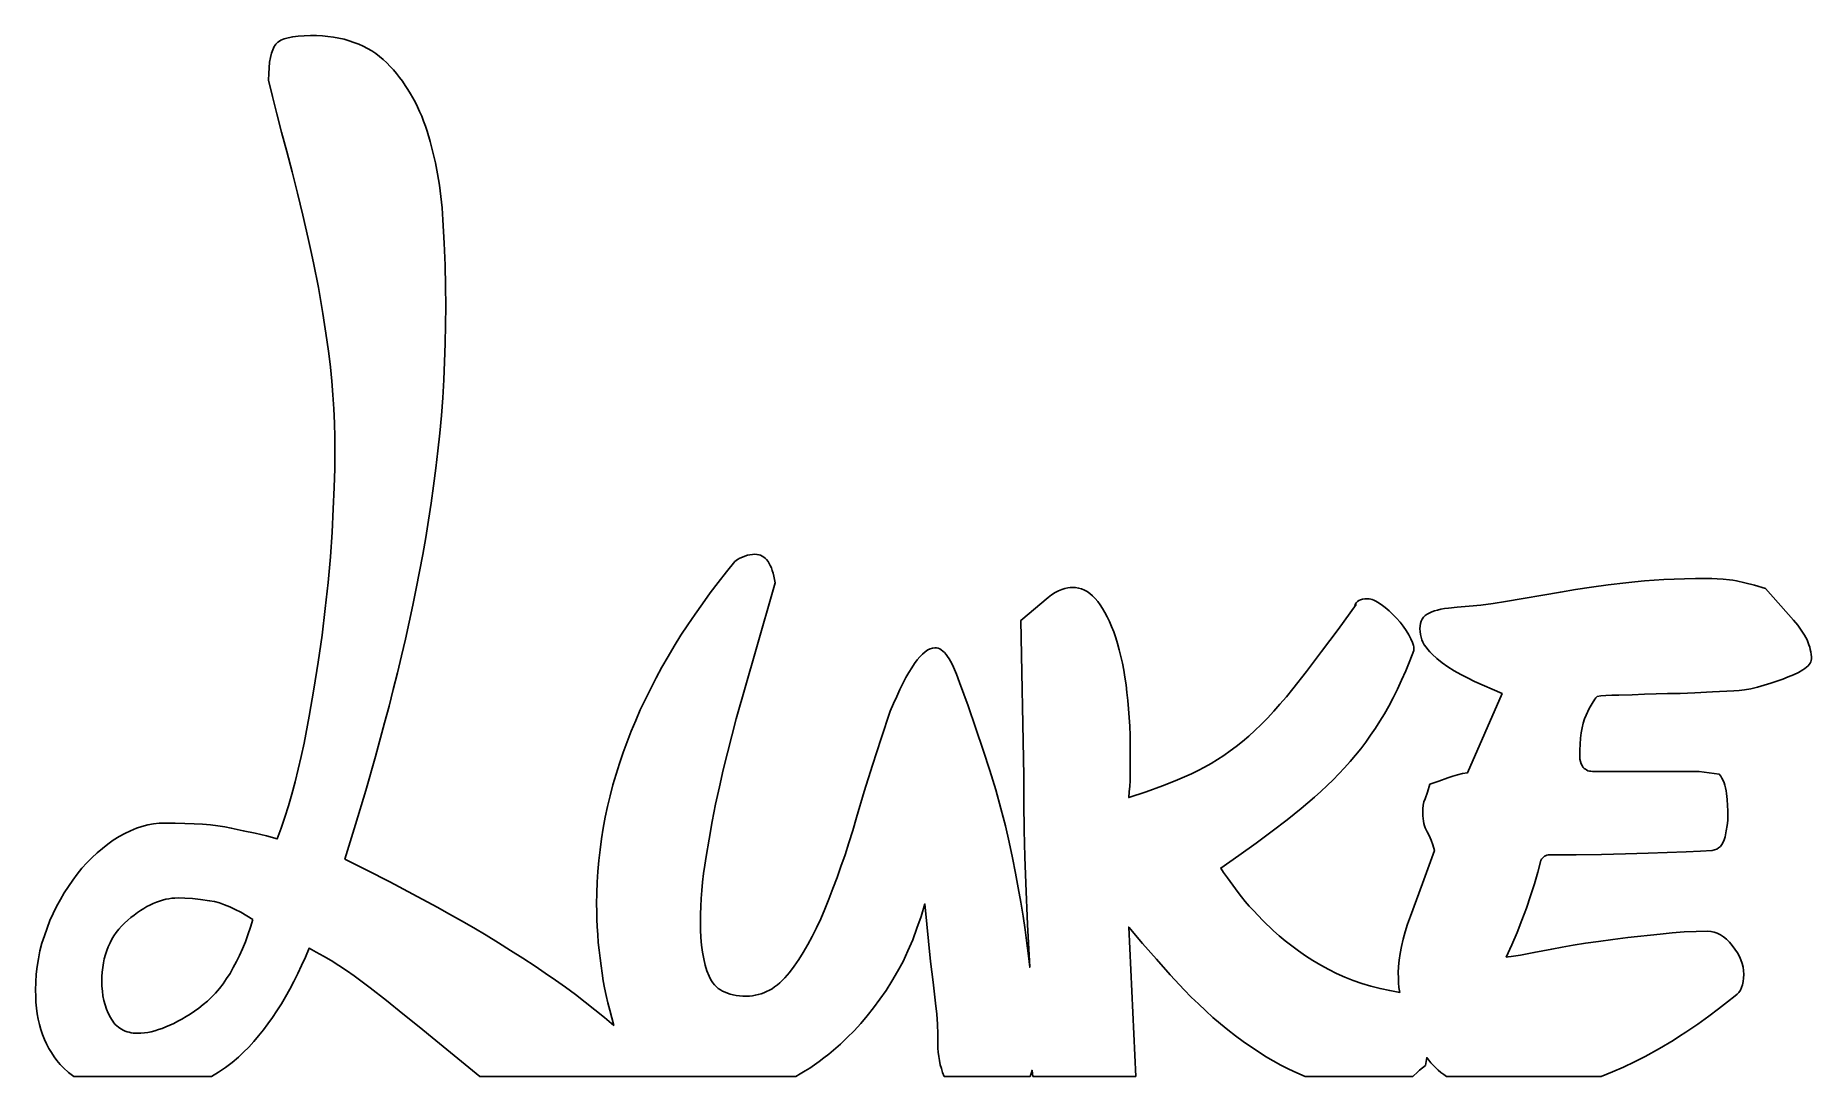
# Model space of a CAD drawing. Extents: x 33 to 137, y 22 to 83.
import ezdxf

# ---------------------------------------------------------------- set-up
doc = ezdxf.new("R2010")
doc.units = 0
doc.layers.add('CAMADA_1', color=18, linetype='CONTINUOUS')

msp = doc.modelspace()

# ---------------------------------------------------------------- linework, layer by layer
at = {"layer": 'CAMADA_1'}
for points in [[(34.79, 22.27), (34.48, 22.51), (34.19, 22.78), (33.99, 22.98), (33.8, 23.2), (33.63, 23.43), (33.47, 23.67), (33.32, 23.92), (33.18, 24.18), (33.06, 24.45), (32.95, 24.73), (32.86, 25.02), (32.77, 25.32), (32.7, 25.63), (32.64, 25.95), (32.6, 26.29), (32.56, 26.63), (32.55, 26.99), (32.54, 27.35), (32.55, 27.81), (32.58, 28.28), (32.63, 28.74), (32.71, 29.19), (32.8, 29.65), (32.92, 30.1), (33.06, 30.54), (33.22, 30.99), (33.39, 31.43), (33.58, 31.86), (33.78, 32.27), (34, 32.67), (34.23, 33.06), (34.47, 33.44), (34.73, 33.81), (34.99, 34.17), (35.27, 34.51), (35.56, 34.83), (35.86, 35.13), (36.16, 35.41), (36.47, 35.68), (36.79, 35.93), (37.11, 36.16), (37.45, 36.37), (37.79, 36.56), (38.13, 36.72), (38.47, 36.86), (38.8, 36.97), (39.14, 37.06), (39.48, 37.12), (39.82, 37.16), (40.16, 37.17), (40.76, 37.17), (41.32, 37.15), (41.86, 37.13), (42.36, 37.1), (42.83, 37.06), (43.27, 37), (43.68, 36.94), (44.05, 36.87), (44.76, 36.72), (45.45, 36.57), (46.12, 36.41), (46.76, 36.24), (46.99, 36.86), (47.21, 37.51), (47.42, 38.18), (47.62, 38.87), (47.81, 39.59), (47.99, 40.33), (48.17, 41.09), (48.33, 41.87), (48.63, 43.46), (48.91, 45.04), (49.16, 46.63), (49.39, 48.22), (49.58, 49.79), (49.75, 51.32), (49.88, 52.82), (49.98, 54.27), (50.05, 55.65), (50.11, 56.9), (50.14, 58.02), (50.15, 59.01), (50.14, 59.86), (50.12, 60.69), (50.08, 61.52), (50.03, 62.35), (49.97, 63.16), (49.89, 63.97), (49.79, 64.78), (49.68, 65.58), (49.44, 67.14), (49.18, 68.66), (48.89, 70.12), (48.74, 70.84), (48.58, 71.54), (48.27, 72.91), (47.95, 74.22), (47.63, 75.47), (47.31, 76.67), (47.01, 77.8), (46.73, 78.88), (46.48, 79.9), (46.25, 80.86), (46.26, 81.24), (46.28, 81.59), (46.31, 81.91), (46.36, 82.19), (46.42, 82.44), (46.49, 82.65), (46.58, 82.83), (46.63, 82.91), (46.68, 82.97), (46.74, 83.04), (46.8, 83.09), (46.88, 83.15), (46.96, 83.2), (47.16, 83.28), (47.4, 83.35), (47.67, 83.41), (47.98, 83.45), (48.33, 83.47), (48.71, 83.48), (49.06, 83.48), (49.41, 83.46), (49.74, 83.43), (50.07, 83.38), (50.38, 83.32), (50.69, 83.26), (50.99, 83.17), (51.27, 83.08), (51.55, 82.97), (51.81, 82.85), (52.07, 82.72), (52.31, 82.58), (52.55, 82.42), (52.77, 82.25), (52.99, 82.07), (53.2, 81.87), (53.39, 81.67), (53.59, 81.46), (53.77, 81.24), (53.95, 81.02), (54.12, 80.79), (54.28, 80.55), (54.44, 80.31), (54.59, 80.06), (54.74, 79.81), (54.88, 79.55), (55.01, 79.28), (55.13, 79.01), (55.25, 78.73), (55.36, 78.44), (55.47, 78.15), (55.57, 77.85), (55.75, 77.24), (55.91, 76.62), (56.06, 75.99), (56.18, 75.34), (56.29, 74.69), (56.38, 74.02), (56.45, 73.34), (56.5, 72.64), (56.57, 71.28), (56.63, 69.98), (56.66, 68.74), (56.67, 67.57), (56.66, 66.47), (56.64, 65.38), (56.6, 64.3), (56.55, 63.24), (56.49, 62.18), (56.41, 61.13), (56.31, 60.09), (56.2, 59.06), (56.08, 58.03), (55.95, 57.01), (55.81, 55.99), (55.65, 54.98), (55.49, 53.97), (55.31, 52.97), (55.13, 51.97), (54.93, 50.97), (54.73, 49.98), (54.51, 48.98), (54.29, 47.99), (54.06, 47), (53.83, 46.01), (53.58, 45.03), (53.33, 44.04), (53.07, 43.06), (52.53, 41.08), (51.96, 39.09), (51.36, 37.08), (50.74, 35.05), (52.03, 34.4), (53.37, 33.71), (54.74, 32.98), (56.16, 32.22), (56.88, 31.82), (57.6, 31.41), (58.32, 31), (59.04, 30.57), (59.76, 30.13), (60.48, 29.68), (61.2, 29.22), (61.92, 28.75), (62.52, 28.34), (63.12, 27.93), (63.7, 27.51), (64.29, 27.08), (64.86, 26.64), (65.43, 26.19), (66, 25.73), (66.55, 25.27), (66.43, 25.71), (66.31, 26.16), (66.2, 26.6), (66.1, 27.03), (66.01, 27.47), (65.93, 27.9), (65.86, 28.34), (65.8, 28.77), (65.74, 29.23), (65.68, 29.69), (65.64, 30.15), (65.61, 30.61), (65.58, 31.06), (65.56, 31.51), (65.55, 31.96), (65.54, 32.41), (65.55, 33.05), (65.57, 33.69), (65.61, 34.32), (65.67, 34.96), (65.74, 35.6), (65.83, 36.24), (65.93, 36.87), (66.05, 37.51), (66.18, 38.14), (66.34, 38.78), (66.5, 39.41), (66.68, 40.04), (66.88, 40.67), (67.1, 41.31), (67.33, 41.94), (67.57, 42.57), (67.84, 43.2), (68.11, 43.82), (68.41, 44.45), (68.72, 45.08), (69.04, 45.71), (69.38, 46.33), (69.74, 46.96), (70.11, 47.58), (70.5, 48.21), (70.91, 48.83), (71.33, 49.45), (71.76, 50.07), (72.22, 50.7), (72.69, 51.32), (73.17, 51.94), (73.67, 52.56), (73.82, 52.66), (73.97, 52.74), (74.11, 52.81), (74.26, 52.87), (74.41, 52.92), (74.56, 52.95), (74.71, 52.97), (74.85, 52.98), (74.97, 52.97), (75.08, 52.95), (75.18, 52.92), (75.28, 52.87), (75.37, 52.81), (75.46, 52.74), (75.54, 52.66), (75.62, 52.56), (75.69, 52.44), (75.75, 52.32), (75.82, 52.18), (75.87, 52.03), (75.92, 51.86), (75.97, 51.68), (76.01, 51.49), (76.04, 51.29), (74.88, 47.25), (73.75, 43.29), (73.49, 42.3), (73.23, 41.3), (72.99, 40.3), (72.76, 39.3), (72.54, 38.28), (72.34, 37.26), (72.15, 36.23), (71.98, 35.2), (71.9, 34.7), (71.83, 34.2), (71.77, 33.7), (71.72, 33.21), (71.69, 32.73), (71.66, 32.27), (71.64, 31.82), (71.64, 31.39), (71.65, 30.9), (71.67, 30.43), (71.71, 29.99), (71.76, 29.57), (71.84, 29.18), (71.92, 28.82), (72.03, 28.48), (72.15, 28.17), (72.21, 28.03), (72.29, 27.9), (72.38, 27.77), (72.47, 27.66), (72.58, 27.55), (72.69, 27.45), (72.82, 27.36), (72.95, 27.28), (73.09, 27.22), (73.24, 27.16), (73.4, 27.1), (73.57, 27.06), (73.75, 27.03), (73.94, 27.01), (74.14, 26.99), (74.35, 26.99), (74.53, 26.99), (74.7, 27.01), (74.87, 27.04), (75.05, 27.08), (75.21, 27.12), (75.38, 27.18), (75.54, 27.26), (75.7, 27.34), (75.86, 27.43), (76.01, 27.53), (76.17, 27.65), (76.32, 27.77), (76.46, 27.91), (76.61, 28.06), (76.75, 28.22), (76.89, 28.39), (77.16, 28.75), (77.43, 29.14), (77.69, 29.56), (77.96, 30.02), (78.21, 30.5), (78.47, 31), (78.72, 31.54), (78.96, 32.11), (79.2, 32.7), (79.44, 33.32), (79.68, 33.96), (79.91, 34.62), (80.15, 35.3), (80.37, 36.01), (80.6, 36.74), (80.82, 37.49), (81.28, 39.02), (81.77, 40.58), (82.28, 42.15), (82.81, 43.75), (83, 44.2), (83.19, 44.62), (83.37, 45.02), (83.55, 45.38), (83.72, 45.72), (83.9, 46.02), (84.07, 46.3), (84.23, 46.55), (84.39, 46.76), (84.55, 46.95), (84.71, 47.11), (84.86, 47.24), (85.01, 47.35), (85.16, 47.42), (85.3, 47.46), (85.44, 47.48), (85.53, 47.47), (85.63, 47.45), (85.72, 47.41), (85.81, 47.35), (85.91, 47.28), (86, 47.19), (86.09, 47.09), (86.18, 46.97), (86.27, 46.83), (86.36, 46.68), (86.45, 46.52), (86.53, 46.33), (86.71, 45.92), (86.88, 45.44), (87.39, 44.06), (87.85, 42.73), (88.28, 41.46), (88.67, 40.26), (89.01, 39.12), (89.31, 38.03), (89.58, 37.01), (89.8, 36.05), (89.99, 35.13), (90.17, 34.23), (90.34, 33.36), (90.49, 32.51), (90.62, 31.69), (90.74, 30.89), (90.85, 30.11), (90.94, 29.36), (91.01, 28.69), (90.89, 31.21), (90.78, 33.63), (90.73, 35.19), (90.69, 36.76), (90.66, 38.34), (90.66, 39.94), (90.49, 49.09), (92.1, 50.44), (92.3, 50.6), (92.51, 50.73), (92.71, 50.83), (92.9, 50.91), (93.08, 50.96), (93.25, 51), (93.4, 51.02), (93.53, 51.03), (93.71, 51.02), (93.89, 50.99), (94.06, 50.94), (94.23, 50.87), (94.39, 50.78), (94.55, 50.66), (94.7, 50.53), (94.86, 50.38), (95.01, 50.2), (95.15, 50.01), (95.29, 49.79), (95.43, 49.56), (95.57, 49.3), (95.7, 49.02), (95.82, 48.73), (95.95, 48.41), (96.07, 48.07), (96.18, 47.72), (96.28, 47.36), (96.37, 46.97), (96.46, 46.58), (96.54, 46.17), (96.61, 45.74), (96.68, 45.3), (96.73, 44.84), (96.78, 44.37), (96.83, 43.88), (96.86, 43.38), (96.89, 42.86), (96.91, 42.32), (96.92, 41.78), (96.92, 41.21), (96.92, 39.98), (96.92, 39.66), (96.9, 39.34), (96.87, 39.01), (96.84, 38.67), (97.86, 39.01), (98.82, 39.36), (99.27, 39.54), (99.7, 39.71), (100.12, 39.89), (100.52, 40.07), (100.91, 40.26), (101.29, 40.46), (101.68, 40.67), (102.05, 40.9), (102.43, 41.15), (102.8, 41.41), (103.16, 41.68), (103.52, 41.97), (103.89, 42.28), (104.25, 42.61), (104.62, 42.96), (104.99, 43.34), (105.36, 43.74), (105.73, 44.16), (106.11, 44.6), (106.49, 45.06), (107.29, 46.09), (108.18, 47.25), (109.15, 48.56), (110.21, 50.02), (110.13, 49.93), (110.16, 50.03), (110.21, 50.12), (110.28, 50.19), (110.36, 50.25), (110.47, 50.3), (110.59, 50.33), (110.73, 50.35), (110.89, 50.36), (110.98, 50.35), (111.07, 50.33), (111.16, 50.31), (111.26, 50.27), (111.36, 50.22), (111.47, 50.16), (111.69, 50.02), (111.92, 49.84), (112.15, 49.65), (112.37, 49.44), (112.58, 49.21), (112.79, 48.98), (112.98, 48.74), (113.15, 48.49), (113.3, 48.24), (113.43, 48), (113.53, 47.79), (113.58, 47.62), (113.6, 47.54), (113.6, 47.48), (113.6, 47.31), (113.36, 46.71), (113.13, 46.13), (112.88, 45.57), (112.64, 45.04), (112.39, 44.54), (112.13, 44.05), (111.87, 43.59), (111.61, 43.16), (111.34, 42.74), (111.06, 42.33), (110.77, 41.93), (110.48, 41.54), (110.17, 41.16), (109.86, 40.79), (109.53, 40.42), (109.2, 40.07), (108.85, 39.72), (108.5, 39.38), (108.13, 39.03), (107.76, 38.69), (107.37, 38.36), (106.97, 38.02), (106.57, 37.69), (106.15, 37.36), (105.27, 36.69), (104.33, 35.99), (103.32, 35.27), (102.25, 34.52), (102.41, 34.27), (102.64, 33.95), (103.27, 33.08), (103.47, 32.83), (103.69, 32.56), (103.92, 32.29), (104.17, 32.02), (104.44, 31.73), (104.72, 31.44), (105.34, 30.84), (105.68, 30.54), (106.04, 30.24), (106.42, 29.94), (106.82, 29.66), (107.23, 29.37), (107.67, 29.09), (108.13, 28.82), (108.6, 28.55), (109.06, 28.32), (109.54, 28.11), (110.03, 27.91), (110.54, 27.73), (111.07, 27.57), (111.62, 27.44), (112.19, 27.32), (112.77, 27.21), (112.73, 27.5), (112.71, 27.78), (112.7, 28.07), (112.69, 28.36), (112.7, 28.73), (112.74, 29.11), (112.79, 29.5), (112.87, 29.91), (112.97, 30.34), (113.1, 30.78), (113.24, 31.23), (113.41, 31.7), (114.12, 33.62), (114.81, 35.56), (114.72, 35.88), (114.62, 36.17), (114.51, 36.43), (114.38, 36.66), (114.33, 36.77), (114.27, 36.88), (114.23, 37.01), (114.19, 37.14), (114.17, 37.28), (114.15, 37.43), (114.13, 37.59), (114.13, 37.76), (114.14, 38), (114.16, 38.22), (114.2, 38.42), (114.26, 38.6), (114.4, 38.98), (114.55, 39.45), (115.07, 39.63), (115.61, 39.83), (115.89, 39.93), (116.17, 40.01), (116.46, 40.08), (116.76, 40.13), (118.79, 44.78), (117.18, 45.5), (116.76, 45.7), (116.36, 45.91), (115.98, 46.12), (115.61, 46.35), (115.27, 46.59), (114.96, 46.84), (114.68, 47.1), (114.55, 47.23), (114.43, 47.37), (114.32, 47.51), (114.22, 47.65), (114.14, 47.8), (114.08, 47.95), (114.03, 48.1), (113.99, 48.26), (113.97, 48.43), (113.96, 48.59), (113.97, 48.76), (114, 48.91), (114.04, 49.04), (114.1, 49.16), (114.18, 49.27), (114.27, 49.37), (114.38, 49.45), (114.51, 49.52), (114.66, 49.59), (114.82, 49.64), (115, 49.69), (115.2, 49.74), (115.41, 49.78), (115.65, 49.81), (116.16, 49.86), (116.85, 49.92), (117.55, 49.99), (118.27, 50.09), (119, 50.2), (122.22, 50.75), (123.11, 50.9), (124.05, 51.04), (125.03, 51.17), (126.07, 51.3), (126.61, 51.36), (127.16, 51.41), (127.73, 51.46), (128.31, 51.49), (128.91, 51.52), (129.53, 51.54), (130.16, 51.55), (130.81, 51.56), (131.12, 51.55), (131.44, 51.54), (131.79, 51.51), (132.16, 51.47), (132.36, 51.45), (132.58, 51.41), (133.07, 51.3), (133.64, 51.15), (134.28, 50.96), (135.93, 49.1), (136.18, 48.81), (136.39, 48.51), (136.58, 48.22), (136.73, 47.94), (136.84, 47.65), (136.89, 47.51), (136.92, 47.37), (136.95, 47.23), (136.97, 47.09), (136.99, 46.95), (136.99, 46.82), (136.98, 46.73), (136.96, 46.65), (136.92, 46.57), (136.86, 46.49), (136.79, 46.41), (136.7, 46.33), (136.6, 46.26), (136.48, 46.18), (136.22, 46.03), (135.93, 45.89), (135.62, 45.76), (135.3, 45.63), (134.95, 45.51), (134.59, 45.39), (134.21, 45.27), (133.82, 45.16), (133.43, 45.07), (133.06, 45.01), (132.73, 44.97), (132.42, 44.95), (131.17, 44.88), (130.13, 44.83), (129.26, 44.79), (128.52, 44.78), (127.85, 44.77), (127.17, 44.74), (126.45, 44.71), (125.65, 44.7), (125.25, 44.69), (124.9, 44.68), (124.61, 44.65), (124.38, 44.61), (124.31, 44.54), (124.24, 44.45), (124.09, 44.21), (123.92, 43.9), (123.74, 43.51), (123.65, 43.29), (123.57, 43.04), (123.51, 42.77), (123.45, 42.48), (123.41, 42.16), (123.38, 41.81), (123.37, 41.45), (123.36, 41.06), (123.37, 40.93), (123.4, 40.79), (123.45, 40.65), (123.53, 40.51), (123.57, 40.44), (123.63, 40.38), (123.69, 40.33), (123.76, 40.29), (123.84, 40.25), (123.93, 40.23), (124.02, 40.22), (124.12, 40.21), (130.39, 40.21), (131.57, 40.04), (131.65, 39.93), (131.72, 39.81), (131.79, 39.68), (131.85, 39.54), (131.9, 39.4), (131.94, 39.24), (131.97, 39.07), (131.99, 38.9), (132.03, 38.55), (132.06, 38.21), (132.07, 37.89), (132.08, 37.59), (132.07, 37.32), (132.04, 37.03), (131.98, 36.71), (131.91, 36.36), (131.86, 36.19), (131.8, 36.04), (131.72, 35.91), (131.63, 35.8), (131.53, 35.71), (131.42, 35.64), (131.29, 35.59), (131.15, 35.56), (130.47, 35.51), (129.61, 35.47), (127.38, 35.39), (126.05, 35.35), (124.64, 35.32), (123.15, 35.31), (121.58, 35.3), (121.5, 35.3), (121.42, 35.28), (121.35, 35.25), (121.28, 35.22), (121.22, 35.17), (121.17, 35.11), (121.12, 35.04), (121.07, 34.96), (120.89, 34.28), (120.69, 33.59), (120.47, 32.88), (120.23, 32.17), (119.96, 31.45), (119.68, 30.73), (119.37, 30.01), (119.04, 29.29), (119.16, 29.3), (119.33, 29.32), (119.88, 29.41), (120.67, 29.55), (121.71, 29.76), (122.32, 29.87), (122.98, 29.99), (123.7, 30.1), (124.47, 30.21), (125.3, 30.32), (126.18, 30.43), (128.1, 30.64), (128.79, 30.72), (129.5, 30.77), (130.21, 30.8), (130.89, 30.81), (131.08, 30.8), (131.27, 30.76), (131.45, 30.69), (131.63, 30.6), (131.81, 30.48), (131.99, 30.34), (132.16, 30.17), (132.33, 29.97), (132.49, 29.76), (132.63, 29.54), (132.75, 29.33), (132.84, 29.12), (132.92, 28.91), (132.97, 28.7), (133, 28.49), (133.01, 28.27), (133, 28.05), (132.98, 27.85), (132.94, 27.66), (132.88, 27.49), (132.81, 27.34), (132.72, 27.21), (132.62, 27.1), (132.5, 27), (132.05, 26.65), (131.53, 26.25), (130.95, 25.82), (130.3, 25.35), (129.96, 25.11), (129.6, 24.87), (129.23, 24.63), (128.85, 24.39), (128.06, 23.92), (127.21, 23.45), (126.58, 23.12), (125.94, 22.82), (125.29, 22.53), (124.62, 22.27), (115.52, 22.27), (115.36, 22.39), (115.2, 22.51), (115.04, 22.64), (114.89, 22.77), (114.75, 22.91), (114.61, 23.06), (114.48, 23.22), (114.36, 23.38), (114.28, 22.92), (114.11, 22.77), (113.94, 22.63), (113.77, 22.49), (113.6, 22.33), (113.54, 22.27), (107.21, 22.27), (106.73, 22.48), (106.26, 22.7), (105.79, 22.94), (105.33, 23.19), (104.88, 23.45), (104.44, 23.73), (104, 24.02), (103.57, 24.32), (103.11, 24.66), (102.67, 25), (102.23, 25.37), (101.79, 25.74), (101.36, 26.13), (100.93, 26.53), (100.51, 26.94), (100.1, 27.37), (99.27, 28.25), (98.46, 29.16), (97.64, 30.09), (96.84, 31.05), (97.25, 22.27), (91.2, 22.27), (91.17, 22.45), (91.15, 22.63), (91.09, 22.44), (91.03, 22.27), (85.98, 22.27), (85.89, 22.5), (85.82, 22.73), (85.75, 22.96), (85.7, 23.2), (85.66, 23.44), (85.63, 23.69), (85.61, 23.94), (85.61, 24.19), (85.6, 24.76), (85.58, 25.34), (85.54, 25.94), (85.48, 26.57), (85.34, 27.81), (85.18, 29.02), (84.85, 32.41), (84.62, 31.68), (84.38, 30.98), (84.13, 30.3), (83.85, 29.66), (83.56, 29.03), (83.24, 28.44), (82.91, 27.87), (82.56, 27.33), (82.2, 26.81), (81.83, 26.31), (81.45, 25.84), (81.07, 25.39), (80.68, 24.96), (80.28, 24.56), (79.88, 24.17), (79.47, 23.81), (79.19, 23.58), (78.91, 23.36), (78.63, 23.15), (78.35, 22.95), (78.08, 22.76), (77.8, 22.59), (77.52, 22.42), (77.25, 22.27), (58.68, 22.27), (57.37, 23.32), (56.08, 24.39), (55.1, 25.18), (54.14, 25.96), (53.18, 26.73), (52.22, 27.48), (51.75, 27.84), (51.28, 28.18), (50.82, 28.5), (50.37, 28.8), (49.92, 29.08), (49.48, 29.34), (49.05, 29.58), (48.63, 29.81), (48.41, 29.29), (48.19, 28.8), (47.96, 28.32), (47.73, 27.85), (47.49, 27.4), (47.25, 26.96), (47, 26.54), (46.74, 26.13), (46.48, 25.74), (46.21, 25.36), (45.94, 25), (45.66, 24.65), (45.37, 24.32), (45.08, 24), (44.78, 23.7), (44.48, 23.41), (44.1, 23.09), (43.71, 22.79), (43.3, 22.52), (42.88, 22.27)], [(45.32, 31.5), (44.97, 31.72), (44.62, 31.92), (44.29, 32.09), (43.97, 32.24), (43.66, 32.37), (43.35, 32.47), (43.06, 32.55), (42.78, 32.6), (42.25, 32.67), (41.77, 32.73), (41.32, 32.76), (40.92, 32.77), (40.74, 32.76), (40.56, 32.75), (40.38, 32.72), (40.2, 32.69), (40.01, 32.64), (39.83, 32.58), (39.65, 32.52), (39.46, 32.44), (39.27, 32.35), (39.09, 32.26), (38.9, 32.15), (38.71, 32.03), (38.53, 31.9), (38.34, 31.76), (38.15, 31.62), (37.96, 31.46), (37.77, 31.29), (37.6, 31.11), (37.44, 30.93), (37.29, 30.74), (37.15, 30.54), (37.03, 30.34), (36.92, 30.12), (36.81, 29.9), (36.73, 29.67), (36.65, 29.44), (36.58, 29.19), (36.53, 28.94), (36.49, 28.68), (36.46, 28.41), (36.44, 28.14), (36.43, 27.86), (36.44, 27.57), (36.47, 27.28), (36.5, 27), (36.56, 26.74), (36.63, 26.48), (36.72, 26.22), (36.82, 25.98), (36.94, 25.74), (37.01, 25.63), (37.08, 25.52), (37.15, 25.43), (37.23, 25.33), (37.32, 25.25), (37.41, 25.17), (37.5, 25.1), (37.6, 25.04), (37.7, 24.99), (37.81, 24.94), (37.92, 24.9), (38.04, 24.87), (38.16, 24.84), (38.28, 24.82), (38.41, 24.81), (38.55, 24.81), (38.74, 24.82), (38.94, 24.83), (39.14, 24.86), (39.35, 24.9), (39.56, 24.95), (39.77, 25.02), (39.99, 25.09), (40.21, 25.18), (40.44, 25.28), (40.67, 25.39), (40.91, 25.51), (41.15, 25.64), (41.39, 25.79), (41.64, 25.94), (42.15, 26.29), (42.4, 26.49), (42.65, 26.7), (42.89, 26.93), (43.12, 27.17), (43.35, 27.44), (43.57, 27.72), (43.78, 28.02), (43.98, 28.33), (44.17, 28.67), (44.36, 29.02), (44.54, 29.39), (44.71, 29.78), (44.88, 30.18), (45.03, 30.6), (45.18, 31.04)]]:
    msp.add_lwpolyline(points, close=True, dxfattribs=at)

doc.saveas('drawing.dxf')
